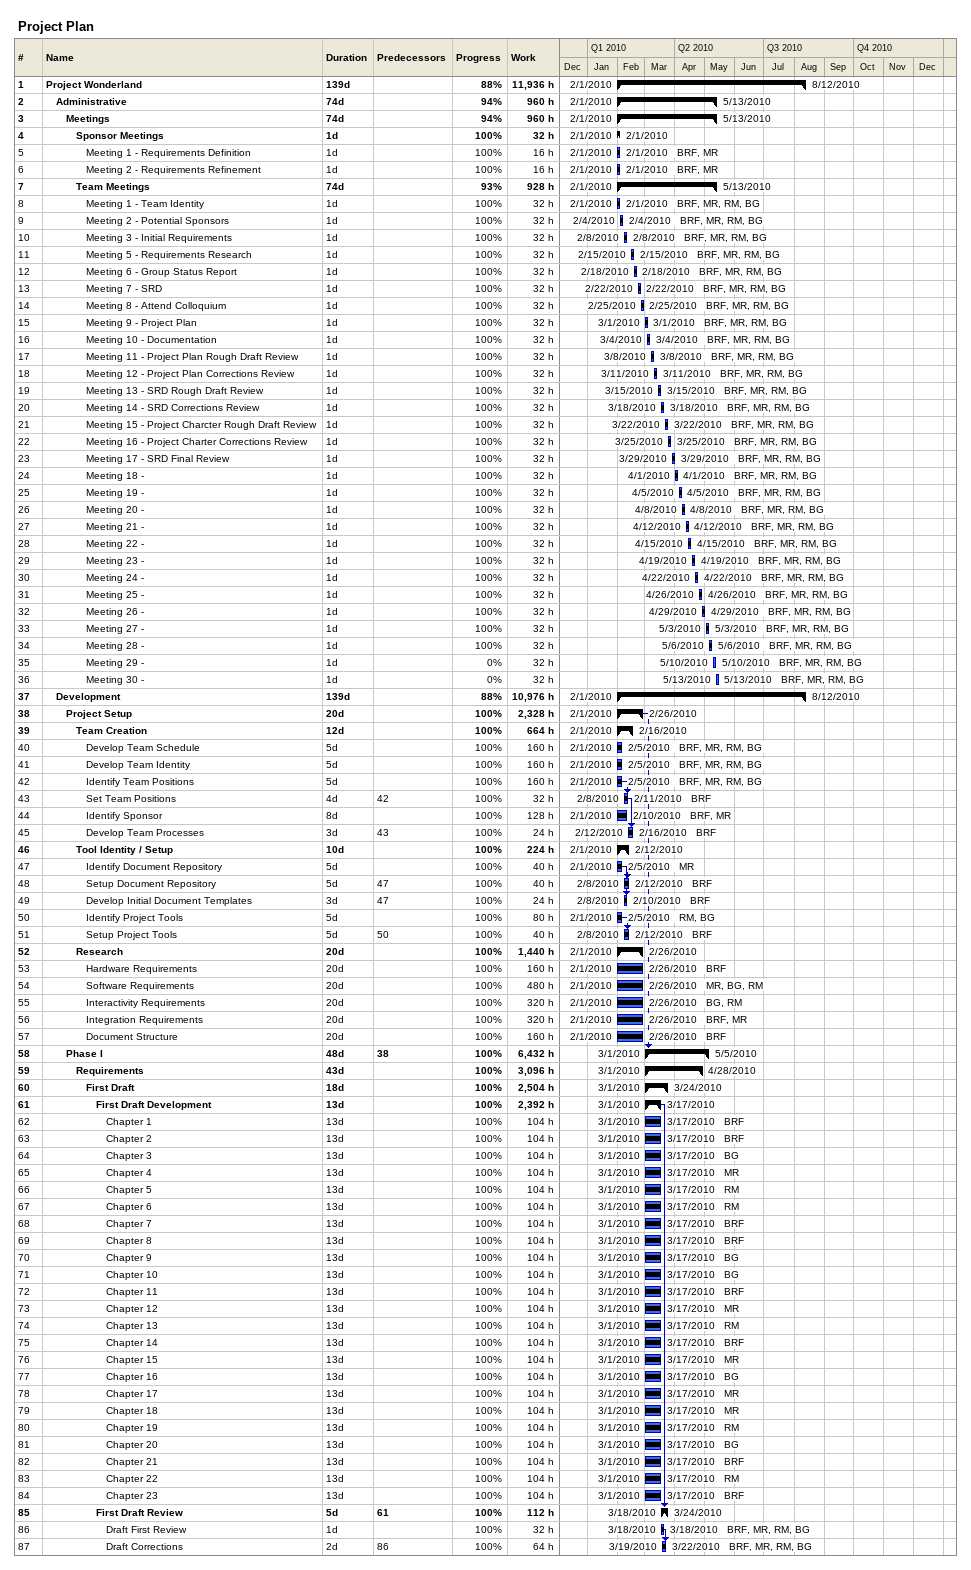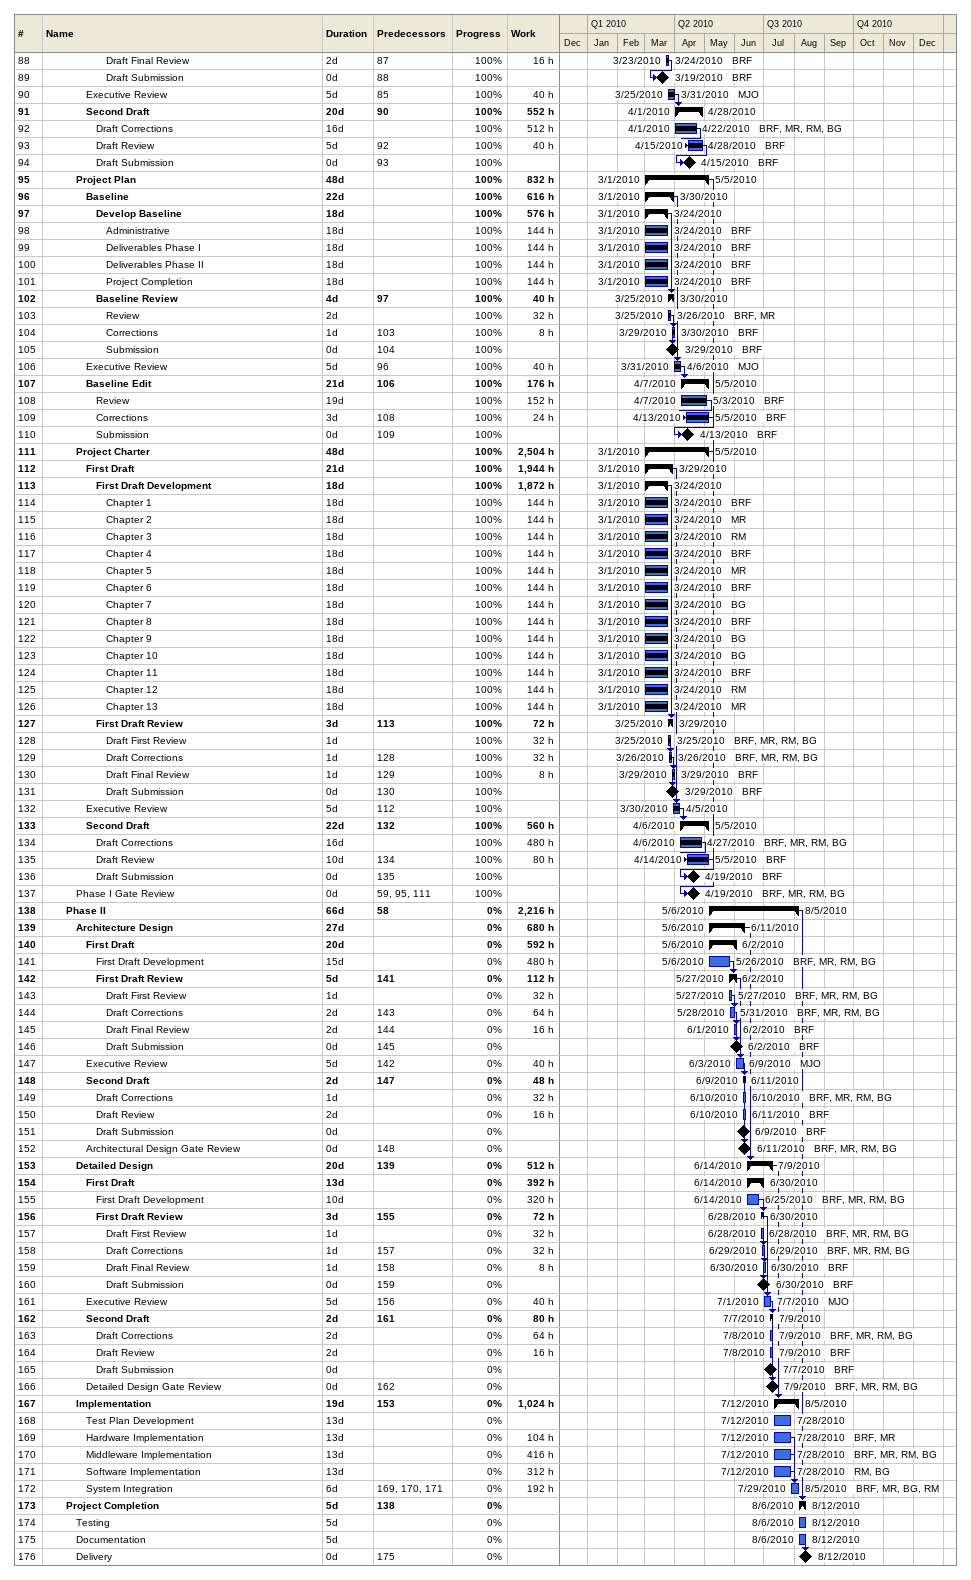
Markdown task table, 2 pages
Project Plan

| ID | Level | Task | Duration | Start | Finish | Predecessors | Resources | % complete | Work (h) |
|---|---|---|---|---|---|---|---|---|---|
| 1 | 1 | **Project Wonderland** | 139d | 2010-02-01 | 2010-08-12 |  |  | 88 | 11936 |
| 2 | 2 | **Administrative** | 74d | 2010-02-01 | 2010-05-13 |  |  | 94 | 960 |
| 3 | 3 | **Meetings** | 74d | 2010-02-01 | 2010-05-13 |  |  | 94 | 960 |
| 4 | 4 | **Sponsor Meetings** | 1d | 2010-02-01 | 2010-02-01 |  |  | 100 | 32 |
| 5 | 5 | Meeting 1 - Requirements Definition | 1d | 2010-02-01 | 2010-02-01 |  | BRF, MR | 100 | 16 |
| 6 | 5 | Meeting 2 - Requirements Refinement | 1d | 2010-02-01 | 2010-02-01 |  | BRF, MR | 100 | 16 |
| 7 | 4 | **Team Meetings** | 74d | 2010-02-01 | 2010-05-13 |  |  | 93 | 928 |
| 8 | 5 | Meeting 1 - Team Identity | 1d | 2010-02-01 | 2010-02-01 |  | BRF, MR, RM, BG | 100 | 32 |
| 9 | 5 | Meeting 2 - Potential Sponsors | 1d | 2010-02-04 | 2010-02-04 |  | BRF, MR, RM, BG | 100 | 32 |
| 10 | 5 | Meeting 3 - Initial Requirements | 1d | 2010-02-08 | 2010-02-08 |  | BRF, MR, RM, BG | 100 | 32 |
| 11 | 5 | Meeting 5 - Requirements Research | 1d | 2010-02-15 | 2010-02-15 |  | BRF, MR, RM, BG | 100 | 32 |
| 12 | 5 | Meeting 6 - Group Status Report | 1d | 2010-02-18 | 2010-02-18 |  | BRF, MR, RM, BG | 100 | 32 |
| 13 | 5 | Meeting 7 - SRD | 1d | 2010-02-22 | 2010-02-22 |  | BRF, MR, RM, BG | 100 | 32 |
| 14 | 5 | Meeting 8 - Attend Colloquium | 1d | 2010-02-25 | 2010-02-25 |  | BRF, MR, RM, BG | 100 | 32 |
| 15 | 5 | Meeting 9 - Project Plan | 1d | 2010-03-01 | 2010-03-01 |  | BRF, MR, RM, BG | 100 | 32 |
| 16 | 5 | Meeting 10 - Documentation | 1d | 2010-03-04 | 2010-03-04 |  | BRF, MR, RM, BG | 100 | 32 |
| 17 | 5 | Meeting 11 - Project Plan Rough Draft Review | 1d | 2010-03-08 | 2010-03-08 |  | BRF, MR, RM, BG | 100 | 32 |
| 18 | 5 | Meeting 12 - Project Plan Corrections Review | 1d | 2010-03-11 | 2010-03-11 |  | BRF, MR, RM, BG | 100 | 32 |
| 19 | 5 | Meeting 13 - SRD Rough Draft Review | 1d | 2010-03-15 | 2010-03-15 |  | BRF, MR, RM, BG | 100 | 32 |
| 20 | 5 | Meeting 14 - SRD Corrections Review | 1d | 2010-03-18 | 2010-03-18 |  | BRF, MR, RM, BG | 100 | 32 |
| 21 | 5 | Meeting 15 - Project Charcter Rough Draft Review | 1d | 2010-03-22 | 2010-03-22 |  | BRF, MR, RM, BG | 100 | 32 |
| 22 | 5 | Meeting 16 - Project Charter Corrections Review | 1d | 2010-03-25 | 2010-03-25 |  | BRF, MR, RM, BG | 100 | 32 |
| 23 | 5 | Meeting 17 - SRD Final Review | 1d | 2010-03-29 | 2010-03-29 |  | BRF, MR, RM, BG | 100 | 32 |
| 24 | 5 | Meeting 18 - | 1d | 2010-04-01 | 2010-04-01 |  | BRF, MR, RM, BG | 100 | 32 |
| 25 | 5 | Meeting 19 - | 1d | 2010-04-05 | 2010-04-05 |  | BRF, MR, RM, BG | 100 | 32 |
| 26 | 5 | Meeting 20 - | 1d | 2010-04-08 | 2010-04-08 |  | BRF, MR, RM, BG | 100 | 32 |
| 27 | 5 | Meeting 21 - | 1d | 2010-04-12 | 2010-04-12 |  | BRF, MR, RM, BG | 100 | 32 |
| 28 | 5 | Meeting 22 - | 1d | 2010-04-15 | 2010-04-15 |  | BRF, MR, RM, BG | 100 | 32 |
| 29 | 5 | Meeting 23 - | 1d | 2010-04-19 | 2010-04-19 |  | BRF, MR, RM, BG | 100 | 32 |
| 30 | 5 | Meeting 24 - | 1d | 2010-04-22 | 2010-04-22 |  | BRF, MR, RM, BG | 100 | 32 |
| 31 | 5 | Meeting 25 - | 1d | 2010-04-26 | 2010-04-26 |  | BRF, MR, RM, BG | 100 | 32 |
| 32 | 5 | Meeting 26 - | 1d | 2010-04-29 | 2010-04-29 |  | BRF, MR, RM, BG | 100 | 32 |
| 33 | 5 | Meeting 27 - | 1d | 2010-05-03 | 2010-05-03 |  | BRF, MR, RM, BG | 100 | 32 |
| 34 | 5 | Meeting 28 - | 1d | 2010-05-06 | 2010-05-06 |  | BRF, MR, RM, BG | 100 | 32 |
| 35 | 5 | Meeting 29 - | 1d | 2010-05-10 | 2010-05-10 |  | BRF, MR, RM, BG | 0 | 32 |
| 36 | 5 | Meeting 30 - | 1d | 2010-05-13 | 2010-05-13 |  | BRF, MR, RM, BG | 0 | 32 |
| 37 | 2 | **Development** | 139d | 2010-02-01 | 2010-08-12 |  |  | 88 | 10976 |
| 38 | 3 | **Project Setup** | 20d | 2010-02-01 | 2010-02-26 |  |  | 100 | 2328 |
| 39 | 4 | **Team Creation** | 12d | 2010-02-01 | 2010-02-16 |  |  | 100 | 664 |
| 40 | 5 | Develop Team Schedule | 5d | 2010-02-01 | 2010-02-05 |  | BRF, MR, RM, BG | 100 | 160 |
| 41 | 5 | Develop Team Identity | 5d | 2010-02-01 | 2010-02-05 |  | BRF, MR, RM, BG | 100 | 160 |
| 42 | 5 | Identify Team Positions | 5d | 2010-02-01 | 2010-02-05 |  | BRF, MR, RM, BG | 100 | 160 |
| 43 | 5 | Set Team Positions | 4d | 2010-02-08 | 2010-02-11 | 42 | BRF | 100 | 32 |
| 44 | 5 | Identify Sponsor | 8d | 2010-02-01 | 2010-02-10 |  | BRF, MR | 100 | 128 |
| 45 | 5 | Develop Team Processes | 3d | 2010-02-12 | 2010-02-16 | 43 | BRF | 100 | 24 |
| 46 | 4 | **Tool Identity / Setup** | 10d | 2010-02-01 | 2010-02-12 |  |  | 100 | 224 |
| 47 | 5 | Identify Document Repository | 5d | 2010-02-01 | 2010-02-05 |  | MR | 100 | 40 |
| 48 | 5 | Setup Document Repository | 5d | 2010-02-08 | 2010-02-12 | 47 | BRF | 100 | 40 |
| 49 | 5 | Develop Initial Document Templates | 3d | 2010-02-08 | 2010-02-10 | 47 | BRF | 100 | 24 |
| 50 | 5 | Identify Project Tools | 5d | 2010-02-01 | 2010-02-05 |  | RM, BG | 100 | 80 |
| 51 | 5 | Setup Project Tools | 5d | 2010-02-08 | 2010-02-12 | 50 | BRF | 100 | 40 |
| 52 | 4 | **Research** | 20d | 2010-02-01 | 2010-02-26 |  |  | 100 | 1440 |
| 53 | 5 | Hardware Requirements | 20d | 2010-02-01 | 2010-02-26 |  | BRF | 100 | 160 |
| 54 | 5 | Software Requirements | 20d | 2010-02-01 | 2010-02-26 |  | MR, BG, RM | 100 | 480 |
| 55 | 5 | Interactivity Requirements | 20d | 2010-02-01 | 2010-02-26 |  | BG, RM | 100 | 320 |
| 56 | 5 | Integration Requirements | 20d | 2010-02-01 | 2010-02-26 |  | BRF, MR | 100 | 320 |
| 57 | 5 | Document Structure | 20d | 2010-02-01 | 2010-02-26 |  | BRF | 100 | 160 |
| 58 | 3 | **Phase I** | 48d | 2010-03-01 | 2010-05-05 | 38 |  | 100 | 6432 |
| 59 | 4 | **Requirements** | 43d | 2010-03-01 | 2010-04-28 |  |  | 100 | 3096 |
| 60 | 5 | **First Draft** | 18d | 2010-03-01 | 2010-03-24 |  |  | 100 | 2504 |
| 61 | 6 | **First Draft Development** | 13d | 2010-03-01 | 2010-03-17 |  |  | 100 | 2392 |
| 62 | 7 | Chapter 1 | 13d | 2010-03-01 | 2010-03-17 |  | BRF | 100 | 104 |
| 63 | 7 | Chapter 2 | 13d | 2010-03-01 | 2010-03-17 |  | BRF | 100 | 104 |
| 64 | 7 | Chapter 3 | 13d | 2010-03-01 | 2010-03-17 |  | BG | 100 | 104 |
| 65 | 7 | Chapter 4 | 13d | 2010-03-01 | 2010-03-17 |  | MR | 100 | 104 |
| 66 | 7 | Chapter 5 | 13d | 2010-03-01 | 2010-03-17 |  | RM | 100 | 104 |
| 67 | 7 | Chapter 6 | 13d | 2010-03-01 | 2010-03-17 |  | RM | 100 | 104 |
| 68 | 7 | Chapter 7 | 13d | 2010-03-01 | 2010-03-17 |  | BRF | 100 | 104 |
| 69 | 7 | Chapter 8 | 13d | 2010-03-01 | 2010-03-17 |  | BRF | 100 | 104 |
| 70 | 7 | Chapter 9 | 13d | 2010-03-01 | 2010-03-17 |  | BG | 100 | 104 |
| 71 | 7 | Chapter 10 | 13d | 2010-03-01 | 2010-03-17 |  | BG | 100 | 104 |
| 72 | 7 | Chapter 11 | 13d | 2010-03-01 | 2010-03-17 |  | BRF | 100 | 104 |
| 73 | 7 | Chapter 12 | 13d | 2010-03-01 | 2010-03-17 |  | MR | 100 | 104 |
| 74 | 7 | Chapter 13 | 13d | 2010-03-01 | 2010-03-17 |  | RM | 100 | 104 |
| 75 | 7 | Chapter 14 | 13d | 2010-03-01 | 2010-03-17 |  | BRF | 100 | 104 |
| 76 | 7 | Chapter 15 | 13d | 2010-03-01 | 2010-03-17 |  | MR | 100 | 104 |
| 77 | 7 | Chapter 16 | 13d | 2010-03-01 | 2010-03-17 |  | BG | 100 | 104 |
| 78 | 7 | Chapter 17 | 13d | 2010-03-01 | 2010-03-17 |  | MR | 100 | 104 |
| 79 | 7 | Chapter 18 | 13d | 2010-03-01 | 2010-03-17 |  | MR | 100 | 104 |
| 80 | 7 | Chapter 19 | 13d | 2010-03-01 | 2010-03-17 |  | RM | 100 | 104 |
| 81 | 7 | Chapter 20 | 13d | 2010-03-01 | 2010-03-17 |  | BG | 100 | 104 |
| 82 | 7 | Chapter 21 | 13d | 2010-03-01 | 2010-03-17 |  | BRF | 100 | 104 |
| 83 | 7 | Chapter 22 | 13d | 2010-03-01 | 2010-03-17 |  | RM | 100 | 104 |
| 84 | 7 | Chapter 23 | 13d | 2010-03-01 | 2010-03-17 |  | BRF | 100 | 104 |
| 85 | 6 | **First Draft Review** | 5d | 2010-03-18 | 2010-03-24 | 61 |  | 100 | 112 |
| 86 | 7 | Draft First Review | 1d | 2010-03-18 | 2010-03-18 |  | BRF, MR, RM, BG | 100 | 32 |
| 87 | 7 | Draft Corrections | 2d | 2010-03-19 | 2010-03-22 | 86 | BRF, MR, RM, BG | 100 | 64 |
| 88 | 7 | Draft Final Review | 2d | 2010-03-23 | 2010-03-24 | 87 | BRF | 100 | 16 |
| 89 | 7 | Draft Submission | 0d | 2010-03-19 | 2010-03-19 | 88 | BRF | 100 |  |
| 90 | 5 | Executive Review | 5d | 2010-03-25 | 2010-03-31 | 85 | MJO | 100 | 40 |
| 91 | 5 | **Second Draft** | 20d | 2010-04-01 | 2010-04-28 | 90 |  | 100 | 552 |
| 92 | 6 | Draft Corrections | 16d | 2010-04-01 | 2010-04-22 |  | BRF, MR, RM, BG | 100 | 512 |
| 93 | 6 | Draft Review | 5d | 2010-04-15 | 2010-04-28 | 92 | BRF | 100 | 40 |
| 94 | 6 | Draft Submission | 0d | 2010-04-15 | 2010-04-15 | 93 | BRF | 100 |  |
| 95 | 4 | **Project Plan** | 48d | 2010-03-01 | 2010-05-05 |  |  | 100 | 832 |
| 96 | 5 | **Baseline** | 22d | 2010-03-01 | 2010-03-30 |  |  | 100 | 616 |
| 97 | 6 | **Develop Baseline** | 18d | 2010-03-01 | 2010-03-24 |  |  | 100 | 576 |
| 98 | 7 | Administrative | 18d | 2010-03-01 | 2010-03-24 |  | BRF | 100 | 144 |
| 99 | 7 | Deliverables Phase I | 18d | 2010-03-01 | 2010-03-24 |  | BRF | 100 | 144 |
| 100 | 7 | Deliverables Phase II | 18d | 2010-03-01 | 2010-03-24 |  | BRF | 100 | 144 |
| 101 | 7 | Project Completion | 18d | 2010-03-01 | 2010-03-24 |  | BRF | 100 | 144 |
| 102 | 6 | **Baseline Review** | 4d | 2010-03-25 | 2010-03-30 | 97 |  | 100 | 40 |
| 103 | 7 | Review | 2d | 2010-03-25 | 2010-03-26 |  | BRF, MR | 100 | 32 |
| 104 | 7 | Corrections | 1d | 2010-03-29 | 2010-03-30 | 103 | BRF | 100 | 8 |
| 105 | 7 | Submission | 0d | 2010-03-29 | 2010-03-29 | 104 | BRF | 100 |  |
| 106 | 5 | Executive Review | 5d | 2010-03-31 | 2010-04-06 | 96 | MJO | 100 | 40 |
| 107 | 5 | **Baseline Edit** | 21d | 2010-04-07 | 2010-05-05 | 106 |  | 100 | 176 |
| 108 | 6 | Review | 19d | 2010-04-07 | 2010-05-03 |  | BRF | 100 | 152 |
| 109 | 6 | Corrections | 3d | 2010-04-13 | 2010-05-05 | 108 | BRF | 100 | 24 |
| 110 | 6 | Submission | 0d | 2010-04-13 | 2010-04-13 | 109 | BRF | 100 |  |
| 111 | 4 | **Project Charter** | 48d | 2010-03-01 | 2010-05-05 |  |  | 100 | 2504 |
| 112 | 5 | **First Draft** | 21d | 2010-03-01 | 2010-03-29 |  |  | 100 | 1944 |
| 113 | 6 | **First Draft Development** | 18d | 2010-03-01 | 2010-03-24 |  |  | 100 | 1872 |
| 114 | 7 | Chapter 1 | 18d | 2010-03-01 | 2010-03-24 |  | BRF | 100 | 144 |
| 115 | 7 | Chapter 2 | 18d | 2010-03-01 | 2010-03-24 |  | MR | 100 | 144 |
| 116 | 7 | Chapter 3 | 18d | 2010-03-01 | 2010-03-24 |  | RM | 100 | 144 |
| 117 | 7 | Chapter 4 | 18d | 2010-03-01 | 2010-03-24 |  | BRF | 100 | 144 |
| 118 | 7 | Chapter 5 | 18d | 2010-03-01 | 2010-03-24 |  | MR | 100 | 144 |
| 119 | 7 | Chapter 6 | 18d | 2010-03-01 | 2010-03-24 |  | BRF | 100 | 144 |
| 120 | 7 | Chapter 7 | 18d | 2010-03-01 | 2010-03-24 |  | BG | 100 | 144 |
| 121 | 7 | Chapter 8 | 18d | 2010-03-01 | 2010-03-24 |  | BRF | 100 | 144 |
| 122 | 7 | Chapter 9 | 18d | 2010-03-01 | 2010-03-24 |  | BG | 100 | 144 |
| 123 | 7 | Chapter 10 | 18d | 2010-03-01 | 2010-03-24 |  | BG | 100 | 144 |
| 124 | 7 | Chapter 11 | 18d | 2010-03-01 | 2010-03-24 |  | BRF | 100 | 144 |
| 125 | 7 | Chapter 12 | 18d | 2010-03-01 | 2010-03-24 |  | RM | 100 | 144 |
| 126 | 7 | Chapter 13 | 18d | 2010-03-01 | 2010-03-24 |  | MR | 100 | 144 |
| 127 | 6 | **First Draft Review** | 3d | 2010-03-25 | 2010-03-29 | 113 |  | 100 | 72 |
| 128 | 7 | Draft First Review | 1d | 2010-03-25 | 2010-03-25 |  | BRF, MR, RM, BG | 100 | 32 |
| 129 | 7 | Draft Corrections | 1d | 2010-03-26 | 2010-03-26 | 128 | BRF, MR, RM, BG | 100 | 32 |
| 130 | 7 | Draft Final Review | 1d | 2010-03-29 | 2010-03-29 | 129 | BRF | 100 | 8 |
| 131 | 7 | Draft Submission | 0d | 2010-03-29 | 2010-03-29 | 130 | BRF | 100 |  |
| 132 | 5 | Executive Review | 5d | 2010-03-30 | 2010-04-05 | 112 |  | 100 |  |
| 133 | 5 | **Second Draft** | 22d | 2010-04-06 | 2010-05-05 | 132 |  | 100 | 560 |
| 134 | 6 | Draft Corrections | 16d | 2010-04-06 | 2010-04-27 |  | BRF, MR, RM, BG | 100 | 480 |
| 135 | 6 | Draft Review | 10d | 2010-04-14 | 2010-05-05 | 134 | BRF | 100 | 80 |
| 136 | 6 | Draft Submission | 0d | 2010-04-19 | 2010-04-19 | 135 | BRF | 100 |  |
| 137 | 4 | Phase I Gate Review | 0d | 2010-04-19 | 2010-04-19 | 59, 95, 111 | BRF, MR, RM, BG | 100 |  |
| 138 | 3 | **Phase II** | 66d | 2010-05-06 | 2010-08-05 | 58 |  | 0 | 2216 |
| 139 | 4 | **Architecture Design** | 27d | 2010-05-06 | 2010-06-11 |  |  | 0 | 680 |
| 140 | 5 | **First Draft** | 20d | 2010-05-06 | 2010-06-02 |  |  | 0 | 592 |
| 141 | 6 | First Draft Development | 15d | 2010-05-06 | 2010-05-26 |  | BRF, MR, RM, BG | 0 | 480 |
| 142 | 6 | **First Draft Review** | 5d | 2010-05-27 | 2010-06-02 | 141 |  | 0 | 112 |
| 143 | 7 | Draft First Review | 1d | 2010-05-27 | 2010-05-27 |  | BRF, MR, RM, BG | 0 | 32 |
| 144 | 7 | Draft Corrections | 2d | 2010-05-28 | 2010-05-31 | 143 | BRF, MR, RM, BG | 0 | 64 |
| 145 | 7 | Draft Final Review | 2d | 2010-06-01 | 2010-06-02 | 144 | BRF | 0 | 16 |
| 146 | 7 | Draft Submission | 0d | 2010-06-02 | 2010-06-02 | 145 | BRF | 0 |  |
| 147 | 5 | Executive Review | 5d | 2010-06-03 | 2010-06-09 | 142 | MJO | 0 | 40 |
| 148 | 5 | **Second Draft** | 2d | 2010-06-09 | 2010-06-11 | 147 |  | 0 | 48 |
| 149 | 6 | Draft Corrections | 1d | 2010-06-10 | 2010-06-10 |  | BRF, MR, RM, BG | 0 | 32 |
| 150 | 6 | Draft Review | 2d | 2010-06-10 | 2010-06-11 |  | BRF | 0 | 16 |
| 151 | 6 | Draft Submission | 0d | 2010-06-09 | 2010-06-09 |  | BRF | 0 |  |
| 152 | 5 | Architectural Design Gate Review | 0d | 2010-06-11 | 2010-06-11 | 148 | BRF, MR, RM, BG | 0 |  |
| 153 | 4 | **Detailed Design** | 20d | 2010-06-14 | 2010-07-09 | 139 |  | 0 | 512 |
| 154 | 5 | **First Draft** | 13d | 2010-06-14 | 2010-06-30 |  |  | 0 | 392 |
| 155 | 6 | First Draft Development | 10d | 2010-06-14 | 2010-06-25 |  | BRF, MR, RM, BG | 0 | 320 |
| 156 | 6 | **First Draft Review** | 3d | 2010-06-28 | 2010-06-30 | 155 |  | 0 | 72 |
| 157 | 7 | Draft First Review | 1d | 2010-06-28 | 2010-06-28 |  | BRF, MR, RM, BG | 0 | 32 |
| 158 | 7 | Draft Corrections | 1d | 2010-06-29 | 2010-06-29 | 157 | BRF, MR, RM, BG | 0 | 32 |
| 159 | 7 | Draft Final Review | 1d | 2010-06-30 | 2010-06-30 | 158 | BRF | 0 | 8 |
| 160 | 7 | Draft Submission | 0d | 2010-06-30 | 2010-06-30 | 159 | BRF | 0 |  |
| 161 | 5 | Executive Review | 5d | 2010-07-01 | 2010-07-07 | 156 | MJO | 0 | 40 |
| 162 | 5 | **Second Draft** | 2d | 2010-07-07 | 2010-07-09 | 161 |  | 0 | 80 |
| 163 | 6 | Draft Corrections | 2d | 2010-07-08 | 2010-07-09 |  | BRF, MR, RM, BG | 0 | 64 |
| 164 | 6 | Draft Review | 2d | 2010-07-08 | 2010-07-09 |  | BRF | 0 | 16 |
| 165 | 6 | Draft Submission | 0d | 2010-07-07 | 2010-07-07 |  | BRF | 0 |  |
| 166 | 5 | Detailed Design Gate Review | 0d | 2010-07-09 | 2010-07-09 | 162 | BRF, MR, RM, BG | 0 |  |
| 167 | 4 | **Implementation** | 19d | 2010-07-12 | 2010-08-05 | 153 |  | 0 | 1024 |
| 168 | 5 | Test Plan Development | 13d | 2010-07-12 | 2010-07-28 |  |  | 0 |  |
| 169 | 5 | Hardware Implementation | 13d | 2010-07-12 | 2010-07-28 |  | BRF, MR | 0 | 104 |
| 170 | 5 | Middleware Implementation | 13d | 2010-07-12 | 2010-07-28 |  | BRF, MR, RM, BG | 0 | 416 |
| 171 | 5 | Software Implementation | 13d | 2010-07-12 | 2010-07-28 |  | RM, BG | 0 | 312 |
| 172 | 5 | System Integration | 6d | 2010-07-29 | 2010-08-05 | 169, 170, 171 | BRF, MR, BG, RM | 0 | 192 |
| 173 | 3 | **Project Completion** | 5d | 2010-08-06 | 2010-08-12 | 138 |  | 0 |  |
| 174 | 4 | Testing | 5d | 2010-08-06 | 2010-08-12 |  |  | 0 |  |
| 175 | 4 | Documentation | 5d | 2010-08-06 | 2010-08-12 |  |  | 0 |  |
| 176 | 4 | Delivery | 0d | 2010-08-12 | 2010-08-12 | 175 |  | 0 |  |
